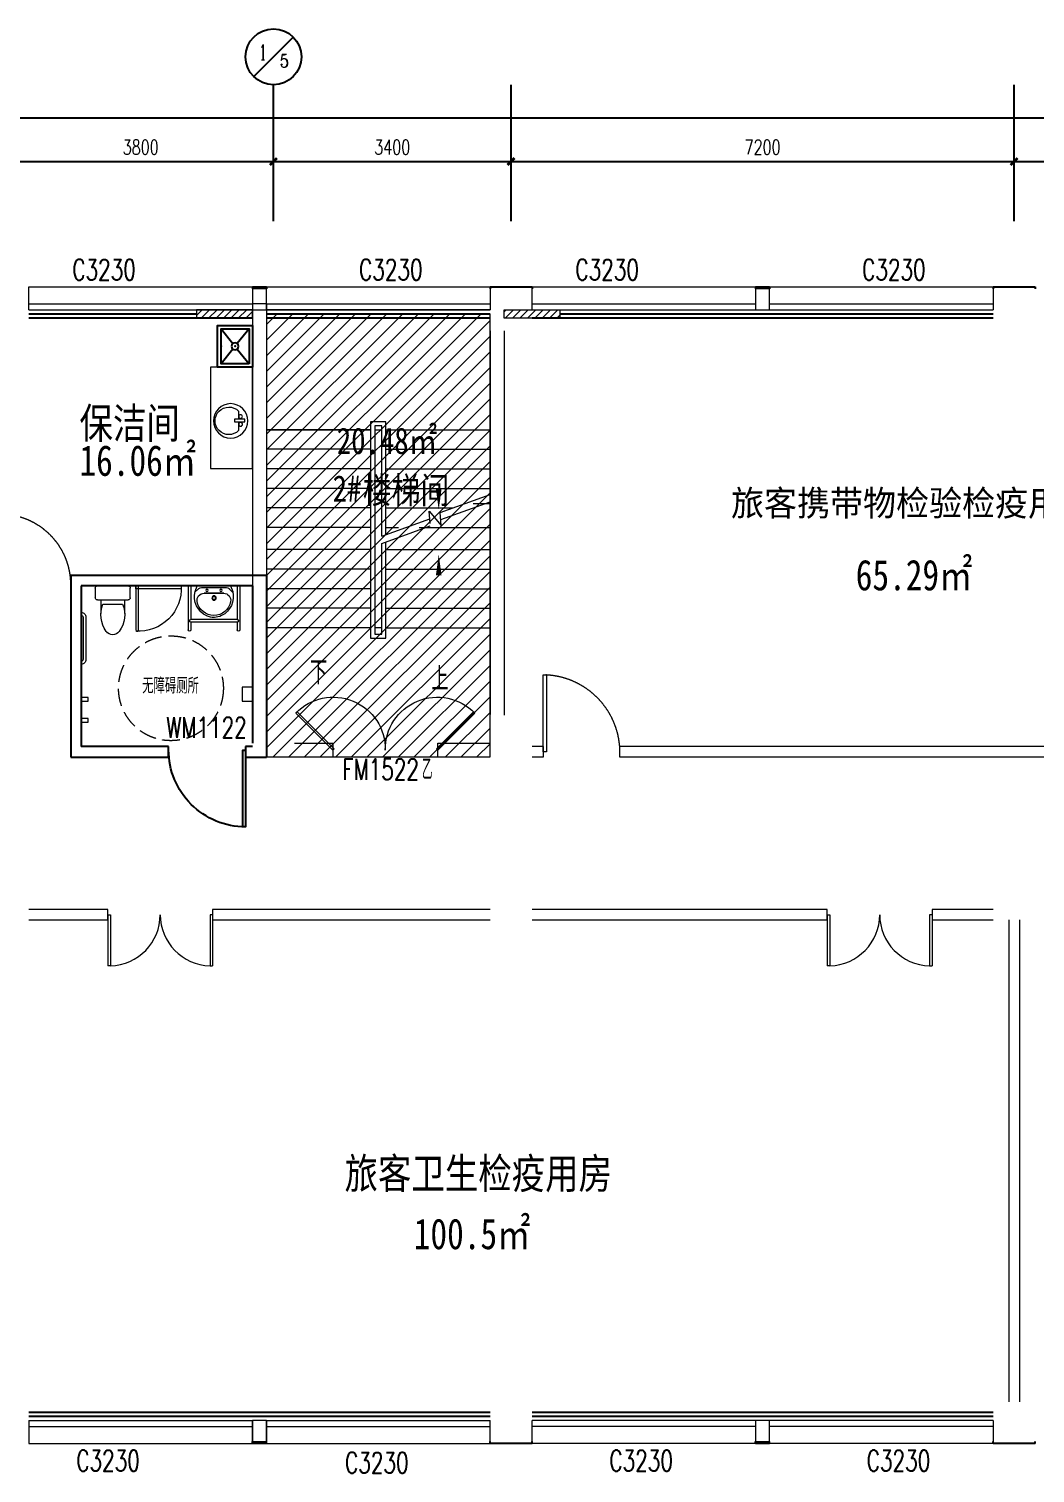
# Model space of a CAD drawing. Header units: millimetres. Extents: x 164760 to 3716174, y -1766400 to 11969.
# Drawn here: x 3643086 to 3657486, y -1652265 to -1631588 of the extents above; entities that cross this region are included whole.
import ezdxf
from ezdxf.enums import TextEntityAlignment as Align

# ---------------------------------------------------------------- set-up
doc = ezdxf.new("R2010")
doc.units = ezdxf.units.MM
doc.header["$LTSCALE"] = 1000
doc.linetypes.add('HIDDEN', pattern=[0.375, 0.25, -0.125, 0, 0])
doc.linetypes.add('Toilet$0$DASH', pattern=[0.35, 0.25, -0.1])
doc.layers.get('0').update_dxf_attribs({"color": 253, "linetype": 'CONTINUOUS'})
doc.layers.get('Defpoints').update_dxf_attribs({"color": 250, "linetype": 'CONTINUOUS', "lineweight": 0})
for name, color, linetype in [('3', 253, 'CONTINUOUS'), ('AXIS', 253, 'CONTINUOUS'), ('AXIS_TEXT', 253, 'CONTINUOUS'), ('DIM_SYMB', 253, 'CONTINUOUS'), ('FC-Text Annotation', 253, 'CONTINUOUS'), ('LVTRY', 253, 'CONTINUOUS'), ('PUB_TEXT', 253, 'CONTINUOUS'), ('SURFACE', 253, 'CONTINUOUS'), ('WINDOW_TEXT', 253, 'CONTINUOUS'), ('ZJ', 253, 'CONTINUOUS'), ('建-墙', 253, 'CONTINUOUS'), ('建-门', 253, 'CONTINUOUS')]:
    doc.layers.add(name, color=color, linetype=linetype)
for name, color, linetype, lineweight in [('A-FLOR-SPCL', 253, 'CONTINUOUS', 18), ('DOOR【门】', 253, 'CONTINUOUS', 0), ('FF-Text【平面文字】', 253, 'CONTINUOUS', 0), ('RC-Hatch【天花填充】', 253, 'CONTINUOUS', 0), ('RC-Text【天花文字】', 253, 'CONTINUOUS', 0), ('STAIR', 253, 'CONTINUOUS', 0), ('WALL', 253, 'CONTINUOUS', 0), ('Wall【墙体】', 253, 'CONTINUOUS', 0), ('Wall【新建墙】', 253, 'CONTINUOUS', 0), ('WINDOW', 253, 'CONTINUOUS', 0), ('Xline【辅助线】', 253, 'CONTINUOUS', 0), ('建-洁具', 253, 'CONTINUOUS', 5)]:
    doc.layers.add(name, color=color, linetype=linetype, lineweight=lineweight)
doc.styles.add('_TCH_AXIS', font='COMPLEX', dxfattribs={"bigfont": 'GBCBIG'})
doc.styles.add('_TCH_DIM', font='SIMPLEX', dxfattribs={"bigfont": 'GBCBIG'})
doc.styles.add('_TCH_DIM_T3', font='SIMPLEX', dxfattribs={"width": 0.705882, "bigfont": 'GBCBIG'})
doc.styles.add('_TCH_WINDOW', font='SIMPLEX', dxfattribs={"bigfont": 'GBCBIG'})
doc.styles.add('DIM_FONT', font='SIMPLEX', dxfattribs={"width": 0.7, "bigfont": 'GBCBIG'})
doc.styles.get("Standard").update_dxf_attribs({"font": 'GBENOR', "bigfont": 'GBCBIG'})
doc.styles.add('Toilet$0$Are-Tiol-L2$0$dim_font', font='zjdz-s.shx', dxfattribs={"width": 0.7, "bigfont": 'zjdz.shx'})
doc.styles.add('宋体', font='', dxfattribs={"width": 0.7})
doc.styles.add('文字', font='')
doc.styles.get('宋体').set_extended_font_data('SimSun')
doc.styles.get('文字').set_extended_font_data('SimSun')
doc.dimstyles.new('_TCH_ARCH&&100', dxfattribs={"dimtxt": 212.5, "dimasz": 100, "dimexe": 250, "dimexo": 300, "dimgap": 100, "dimtad": 1, "dimdec": 0, "dimzin": 0, "dimdsep": 46, "dimtxsty": '_TCH_DIM_T3', "dimblk": 'ARCHTICK', "dimcen": 0.09, "dimclrt": 7, "dimazin": 2, "dimtfac": 1, "dimtdec": 0, "dimtix": 1, "dimtmove": 2, "dimatfit": 3, "dimtolj": 1, "dimtzin": 0, "dimarcsym": 0})
pattern_1 = [(45, (1154937.9, -235632.184), (-53.0330086, 53.0330086), [])]

# ---------------------------------------------------------------- blocks, each defined once
blk = doc.blocks.new('_ArchTick')
at = {"color": 2, "linetype": 'ByBlock', "const_width": 0.4}
blk.add_lwpolyline([(-0.5, -0.5), (0.5, 0.5)], dxfattribs=at)
blk = doc.blocks.new('*D364')
at = {"layer": 'AXIS', "color": 0, "lineweight": -2, "transparency": 16777216}
for p, q in [((3657186, -1634343), (3657186, -1633237)), ((3664386, -1634343), (3664386, -1633237)), ((3657186, -1633487), (3664386, -1633487))]:
    blk.add_line(p, q, dxfattribs=at)
at = {"layer": 'Defpoints', "color": 0, "transparency": 16777216}
for p in [(3664386, -1633487), (3657186, -1634643), (3664386, -1634643)]:
    blk.add_point(p, dxfattribs=at)
at = {"layer": 'AXIS', "color": 0, "lineweight": -2, "transparency": 16777216, "xscale": 100, "yscale": 100, "zscale": 100, "rotation": 180}
blk.add_blockref('_ArchTick', (3657186, -1633487), dxfattribs=at)
at = {"layer": 'AXIS', "color": 0, "lineweight": -2, "transparency": 16777216, "xscale": 100, "yscale": 100, "zscale": 100}
blk.add_blockref('_ArchTick', (3664386, -1633487), dxfattribs=at)
at = {"layer": 'AXIS', "color": 7, "transparency": 16777216, "insert": (3660786, -1633281), "char_height": 212.5, "attachment_point": 5, "style": '_TCH_DIM_T3'}
blk.add_mtext('\\A1;7200', dxfattribs=at)
blk = doc.blocks.new('*D365')
at = {"layer": 'AXIS', "color": 0, "lineweight": -2, "transparency": 16777216}
for p, q in [((3649986, -1634343), (3649986, -1633237)), ((3657186, -1634343), (3657186, -1633237)), ((3649986, -1633487), (3657186, -1633487))]:
    blk.add_line(p, q, dxfattribs=at)
at = {"layer": 'Defpoints', "color": 0, "transparency": 16777216}
for p in [(3657186, -1633487), (3649986, -1634643), (3657186, -1634643)]:
    blk.add_point(p, dxfattribs=at)
at = {"layer": 'AXIS', "color": 0, "lineweight": -2, "transparency": 16777216, "xscale": 100, "yscale": 100, "zscale": 100, "rotation": 180}
blk.add_blockref('_ArchTick', (3649986, -1633487), dxfattribs=at)
at = {"layer": 'AXIS', "color": 0, "lineweight": -2, "transparency": 16777216, "xscale": 100, "yscale": 100, "zscale": 100}
blk.add_blockref('_ArchTick', (3657186, -1633487), dxfattribs=at)
at = {"layer": 'AXIS', "color": 7, "transparency": 16777216, "insert": (3653586, -1633281), "char_height": 212.5, "attachment_point": 5, "style": '_TCH_DIM_T3'}
blk.add_mtext('\\A1;7200', dxfattribs=at)
blk = doc.blocks.new('*D366')
at = {"layer": 'AXIS', "color": 0, "lineweight": -2, "transparency": 16777216}
for p, q in [((3646586, -1634343), (3646586, -1633237)), ((3649986, -1634343), (3649986, -1633237)), ((3646586, -1633487), (3649986, -1633487))]:
    blk.add_line(p, q, dxfattribs=at)
at = {"layer": 'Defpoints', "color": 0, "transparency": 16777216}
for p in [(3649986, -1633487), (3646586, -1634643), (3649986, -1634643)]:
    blk.add_point(p, dxfattribs=at)
at = {"layer": 'AXIS', "color": 0, "lineweight": -2, "transparency": 16777216, "xscale": 100, "yscale": 100, "zscale": 100, "rotation": 180}
blk.add_blockref('_ArchTick', (3646586, -1633487), dxfattribs=at)
at = {"layer": 'AXIS', "color": 0, "lineweight": -2, "transparency": 16777216, "xscale": 100, "yscale": 100, "zscale": 100}
blk.add_blockref('_ArchTick', (3649986, -1633487), dxfattribs=at)
at = {"layer": 'AXIS', "color": 7, "transparency": 16777216, "insert": (3648286, -1633281), "char_height": 212.5, "attachment_point": 5, "style": '_TCH_DIM_T3'}
blk.add_mtext('\\A1;3400', dxfattribs=at)
blk = doc.blocks.new('*D367')
at = {"layer": 'AXIS', "color": 0, "lineweight": -2, "transparency": 16777216}
for p, q in [((3642786, -1634343), (3642786, -1633237)), ((3646586, -1634343), (3646586, -1633237)), ((3642786, -1633487), (3646586, -1633487))]:
    blk.add_line(p, q, dxfattribs=at)
at = {"layer": 'Defpoints', "color": 0, "transparency": 16777216}
for p in [(3646586, -1633487), (3642786, -1634643), (3646586, -1634643)]:
    blk.add_point(p, dxfattribs=at)
at = {"layer": 'AXIS', "color": 0, "lineweight": -2, "transparency": 16777216, "xscale": 100, "yscale": 100, "zscale": 100, "rotation": 180}
blk.add_blockref('_ArchTick', (3642786, -1633487), dxfattribs=at)
at = {"layer": 'AXIS', "color": 0, "lineweight": -2, "transparency": 16777216, "xscale": 100, "yscale": 100, "zscale": 100}
blk.add_blockref('_ArchTick', (3646586, -1633487), dxfattribs=at)
at = {"layer": 'AXIS', "color": 7, "transparency": 16777216, "insert": (3644686, -1633281), "char_height": 212.5, "attachment_point": 5, "style": '_TCH_DIM_T3'}
blk.add_mtext('\\A1;3800', dxfattribs=at)
blk = doc.blocks.new('*D357')
at = {"layer": 'AXIS', "color": 0, "lineweight": -2, "transparency": 16777216}
for p, q in [((3613686, -1634382), (3613686, -1632612)), ((3707886, -1634382), (3707886, -1632612)), ((3613686, -1632862), (3707886, -1632862))]:
    blk.add_line(p, q, dxfattribs=at)
at = {"layer": 'Defpoints', "color": 0, "transparency": 16777216}
for p in [(3707886, -1632862), (3613686, -1634682), (3707886, -1634682)]:
    blk.add_point(p, dxfattribs=at)
at = {"layer": 'AXIS', "color": 0, "lineweight": -2, "transparency": 16777216, "xscale": 100, "yscale": 100, "zscale": 100, "rotation": 180}
blk.add_blockref('_ArchTick', (3613686, -1632862), dxfattribs=at)
at = {"layer": 'AXIS', "color": 0, "lineweight": -2, "transparency": 16777216, "xscale": 100, "yscale": 100, "zscale": 100}
blk.add_blockref('_ArchTick', (3707886, -1632862), dxfattribs=at)
at = {"layer": 'AXIS', "color": 7, "transparency": 16777216, "insert": (3660786, -1632656), "char_height": 212.5, "attachment_point": 5, "style": '_TCH_DIM_T3'}
blk.add_mtext('\\A1;94200', dxfattribs=at)
blk = doc.blocks.new('$WINLIB2D$00000004')
for p, q in [((-0.5, 0.5), (0.5, 0.5)), ((-0.5, 0.5), (-0.5, -0.5)), ((0.5, -0.5), (0.5, 0.5)), ((-0.5, 0.2406), (0.5, 0.2406)), ((-0.5, -0.5), (0.5, -0.5))]:
    blk.add_line(p, q)
blk = doc.blocks.new('$DorLib2D$00000002')
for p, q in [((-0.5, 0), (-0.5, 0.4875)), ((-0.475, 0.4875), (-0.5, 0.4875)), ((-0.475, 0), (-0.475, 0.4875)), ((0.475, 0), (0.475, 0.4875)), ((0.475, 0.4875), (0.5, 0.4875)), ((0.5, 0), (0.5, 0.4875)), ((-0.5, 0), (-0.475, 0)), ((0.5, 0), (0.475, 0))]:
    blk.add_line(p, q)
at = {"lineweight": 13}
for centre, start, end in [((-0.4875, 0), 0, 88.53072), ((0.4875, 0), 91.46928, 180)]:
    blk.add_arc(centre, 0.4875, start, end, dxfattribs=at)
blk = doc.blocks.new('DOOR_D01')
at = {"layer": 'DOOR【门】'}
blk.add_lwpolyline([(-0.456, 1), (-0.456, 0), (-0.5, 0), (-0.5, 1)], close=True, dxfattribs=at)
at = {"layer": 'DOOR【门】', "color": 8, "linetype": 'HIDDEN', "ltscale": 15}
blk.add_arc((-0.511, -0.01), 1.011, 0.5915, 87.4664, dxfattribs=at)
blk = doc.blocks.new('$lvtry$00000191')
at = {"color": 0}
for p, q in [((-250, -50, 0), (-39, -219, 0)), ((39, -219, 0), (250, -50, 0)), ((-250, -450, 0), (-39, -281, 0)), ((39, -281, 0), (250, -450, 0))]:
    blk.add_line(p, q, dxfattribs=at)
at = {"color": 0, "elevation": 0}
for points in [[(300, -500), (300, 0), (-300, 0), (-300, -500)], [(250, -450), (250, -50), (-250, -50), (-250, -450)]]:
    blk.add_lwpolyline(points, close=True, dxfattribs=at)
at = {"color": 0}
blk.add_circle((0, -250, 0), 50, dxfattribs=at)
for p in [(0, -50, 0), (0, -250, 0)]:
    blk.add_point(p, dxfattribs=at)
blk = doc.blocks.new('M_E33IEP')
for p, q in [((44, -21), (44, 20)), ((44, 20), (194, 20)), ((135, 135), (135, 20)), ((194, 20), (194, -21)), ((194, -21), (44, -21)), ((135, -21), (135, -144))]:
    blk.add_line(p, q)
for centre, radius in [((248, -5), 246), ((106, 56), 26.7), ((105, -55), 26.7)]:
    blk.add_circle(centre, radius)
blk.add_arc((274, -5), 197, 225.2527, 134.7473)
at = {"style": 'DIM_FONT', "width": 0.8, "flags": 9}
for tag in ['XSIZE', 'YSIZE']:
    blk.add_attdef(tag, (0, 0), '', height=0.5, dxfattribs=at)
at = {"width": 0.8, "flags": 9}
for tag in ['XSIZE', 'YSIZE']:
    blk.add_attdef(tag, (2, -251), '', height=150, dxfattribs=at)
blk = doc.blocks.new('海龙0430112171')
at = {"layer": 'Wall【墙体】', "color": 6}
for p, q in [((-1900, 6000), (-1900, 150)), ((-1750, 6000), (-1750, 2550)), ((-1700, 2550), (-1750, 2550)), ((-1700, 2400), (-1750, 2400)), ((-1750, 2400), (-1750, 0))]:
    blk.add_line(p, q, dxfattribs=at)
blk.add_lwpolyline([(-1700, 2550), (-1700, 2400)], dxfattribs=at)
at = {"layer": '建-洁具'}
blk.add_lwpolyline([(1300, 5580), (1300, 4131), (1900, 4131), (1900, 5580)], close=True, dxfattribs=at)
at = {"xscale": 1000, "yscale": 1000, "zscale": 1000}
blk.add_blockref('DOOR_D01', (-1200, 2475), dxfattribs=at)
at = {"layer": 'LVTRY', "xscale": -1, "rotation": 90}
blk.add_blockref('$lvtry$00000191', (1400, 5880, 0), dxfattribs=at)
at = {"layer": '建-洁具', "xscale": -1, "rotation": 0.0003750859142482}
blk.add_blockref('M_E33IEP', (1835, 4818), dxfattribs=at)
at = {"layer": 'FC-Text Annotation', "style": '文字', "width": 0.8}
for s, p in [('保洁间', (-576, 4560)), ('16.06㎡', (-577, 4026))]:
    blk.add_text(s, height=438.6, dxfattribs=at).set_placement(p)
blk = doc.blocks.new('海龙0506173763')
at = {"layer": 'Xline【辅助线】'}
for points in [[(-733, 17), (-750, 0), (-1280, 530), (-1263, 547)], [(733, 17), (750, 0), (1280, 530), (1263, 547)]]:
    blk.add_lwpolyline(points, close=True, dxfattribs=at)
at = {"layer": 'Xline【辅助线】', "color": 8}
for centre, start, end in [((-745, 12), 359.1011, 135.9107), ((745, 12), 44.0893, 180.8989)]:
    blk.add_arc(centre, 745, start, end, dxfattribs=at)
blk = doc.blocks.new('海龙0506194425')
at = {"layer": 'WALL'}
for p, q in [((-650, 200), (-1400, 200)), ((-1400, 0), (-650, 0)), ((-650, 0), (-650, 200)), ((1400, 200), (850, 200)), ((850, 200), (850, 0)), ((850, 0), (1400, 0))]:
    blk.add_line(p, q, dxfattribs=at)
at = {"layer": 'Xline【辅助线】'}
blk.add_blockref('海龙0506173763', (100, 100), dxfattribs=at)
blk = doc.blocks.new('海龙0506194634')
at = {"layer": 'Xline【辅助线】', "xscale": -1}
blk.add_blockref('海龙0506194425', (0, 325), dxfattribs=at)
at = {"layer": 'WINDOW_TEXT', "style": '_TCH_WINDOW', "width": 0.705882}
for s, height, p in [('FM1522', 297.5, (-715, 0)), ('乙', 298, (425, 0))]:
    blk.add_text(s, height=height, dxfattribs=at).set_placement(p)
blk = doc.blocks.new('Toilet$0$Are-Tiol-L2$0$_E24TTP')
for p, q in [((-170, 200), (-170, 395)), ((-140, 260), (140, 260)), ((170, 200), (170, 395)), ((-250, 30), (-250, 170)), ((-220, 200), (220, 200)), ((220, 0), (-220, 0)), ((250, 170), (250, 30))]:
    blk.add_line(p, q)
for centre, radius, start, end in [((227, 413), 398, 143.3619, 202.5495), ((0, 590), 110, 33.4509, 146.5491), ((-227, 413), 398, 337.4505, 36.6381), ((-220, 170), 30, 90, 180), ((-220, 30), 30, 180, 270), ((220, 170), 30, 0, 90), ((220, 30), 30, 270, 0)]:
    blk.add_arc(centre, radius, start, end)
at = {"style": 'Toilet$0$Are-Tiol-L2$0$dim_font', "width": 0.8, "flags": 9}
for tag in ['XSIZE', 'YSIZE']:
    blk.add_attdef(tag, (0, 0), '', height=0.5, dxfattribs=at)
blk = doc.blocks.new('Toilet$0$Are-Tiol-L2$0$asdassdf')
at = {"color": 0}
for p, q in [((5705, -41085, 0), (5095, -41085, 0)), ((5705, -41125, 0), (5095, -41125, 0))]:
    blk.add_line(p, q, dxfattribs=at)
at = {"color": 0, "elevation": 0}
blk.add_lwpolyline([(6110, -40370), (6150, -40370), (6150, -39721), (6110, -39721)], close=True, dxfattribs=at)
at = {"color": 0, "extrusion": (9.64373e-10, -1.24481e-09, 1), "elevation": 0}
blk.add_lwpolyline([(6150, -40370), (5520, -40370, -1), (5520, -40330), (6150, -40330)], format="xyb", dxfattribs=at)
at = {"color": 0}
for centre, radius, start, end in [((6111, -40331, 0), 611, 86.3557, 183.7594), ((5095, -41150, 0), 65, 89.9985, 179.9995), ((5095, -41150, 0), 25, 89.9985, 179.9995), ((5705, -41150, 0), 65, 359.9995, 90.0004), ((5705, -41150, 0), 25, 359.9995, 90.0004)]:
    blk.add_arc(centre, radius, start, end, dxfattribs=at)
at = {"color": 0, "ltscale": 500, "extrusion": (9.64373e-10, -1.24481e-09, 1), "rotation": 89.99949117758725}
blk.add_blockref('Toilet$0$Are-Tiol-L2$0$_E24TTP', (6150, -40700, 0), dxfattribs=at)
blk = doc.blocks.new('Toilet$0$ARE-TOIL-L2$0$ARE-TOIL-L1$0$ARE-TOIL-L1$0$ARE-TOIL-L1$0$$lvtry$00000016-flat-2')
at = {"layer": 'A-FLOR-SPCL'}
for p, q in [((-119, 185), (-194, 216)), ((-92, 222), (-177, 219)), ((90, -220), (-93, 221)), ((-93, 221), (90, -220)), ((-45, -171), (-153, 90)), ((-153, 90), (-45, -171)), ((46, -174), (-91, 158)), ((47, -211), (19, -286)), ((29, -280), (92, -222))]:
    blk.add_line(p, q, dxfattribs=at)
for centre, radius in [((-100, 68), 16.3), ((-162, -64), 31.6), ((-162, -64), 23), ((-23, -117), 16.3)]:
    blk.add_circle(centre, radius, dxfattribs=at)
for centre, radius, start, end in [((-131, -85), 307, 98.671, 175.432), ((-167, -69), 243, 123.0561, 281.9356), ((-245, 51), 100, 22.4959, 123.0561), ((-138, 139), 50, 22.4959, 67.9352), ((-187, -78), 250, 176.033, 226.6888), ((-153, -32), 307, 205.9023, 205.9069), ((-137, -209), 100, 281.9356, 22.4959), ((0, -194), 50, 339.3149, 22.4959), ((-153, -32), 307, 227.7662, 306.3207)]:
    blk.add_arc(centre, radius, start, end, dxfattribs=at)
blk = doc.blocks.new('Toilet$0$ARE-TOIL-L2$0$A$C6F683E22')
at = {"layer": 'A-FLOR-SPCL'}
for p, q in [((0, 0), (-630, 0)), ((-520, -40), (-630, -40)), ((-520, -40), (-520, -700)), ((0, -40), (-480, -40)), ((-480, -40), (-480, -700)), ((-520, -700), (-630, -700)), ((0, -740), (-630, -740)), ((0, -700), (-480, -700))]:
    blk.add_line(p, q, dxfattribs=at)
for centre, start, end in [((-630, -20), 90, 270), ((-500, -40), 0, 180), ((-630, -720), 90, 270), ((-500, -700), 180, 0)]:
    blk.add_arc(centre, 20, start, end, dxfattribs=at)
at = {"layer": 'A-FLOR-SPCL', "rotation": 337.5000008382454}
blk.add_blockref('Toilet$0$ARE-TOIL-L2$0$ARE-TOIL-L1$0$ARE-TOIL-L1$0$ARE-TOIL-L1$0$$lvtry$00000016-flat-2', (1, -372), dxfattribs=at)
blk = doc.blocks.new('*U63')
at = {"color": 0}
blk.add_lwpolyline([(550, 0), (550, 1100), (510, 1100), (510, 0)], close=True, dxfattribs=at)
blk.add_arc((550, 0), 1100, 90, 180, dxfattribs=at)
blk = doc.blocks.new('*U62')
at = {"color": 0, "xscale": 0.0009090909090909, "yscale": 0.0009090909090909, "zscale": 0.0009090909090909}
blk.add_blockref('*U63', (0, 0), dxfattribs=at)
blk = doc.blocks.new('A$C11fc8e7b')
at = {"layer": 'A-FLOR-SPCL'}
blk.add_lwpolyline([(2600, 2000), (2450, 2000), (2450, 1800), (2600, 1800)], dxfattribs=at)
for points in [[(150, 1801), (250, 1801), (250, 1851), (150, 1851)], [(150, 1501), (250, 1501), (250, 1551), (150, 1551)]]:
    blk.add_lwpolyline(points, close=True, dxfattribs=at)
at = {"layer": 'A-FLOR-SPCL', "linetype": 'Toilet$0$DASH'}
blk.add_circle((1433, 1984), 750, dxfattribs=at)
at = {"layer": '建-墙'}
for p, q in [((0, 3600), (0, 1000)), ((2800, 3600), (0, 3600)), ((2800, 3600), (2800, 1000)), ((150, 3450), (150, 1150)), ((2600, 3450), (150, 3450)), ((2600, 3450), (2600, 1200)), ((1400, 1150), (150, 1150)), ((1400, 1000), (1400, 1150)), ((2600, 1150), (2500, 1150)), ((2500, 1150), (2500, 1000)), ((0, 1000), (1400, 1000)), ((2500, 1000), (2800, 1000))]:
    blk.add_line(p, q, dxfattribs=at)
at = {"layer": 'A-FLOR-SPCL', "extrusion": (1.17824e-06, 2.4517e-08, 1), "xscale": -1, "rotation": 270.001018975459}
blk.add_blockref('Toilet$0$ARE-TOIL-L2$0$A$C6F683E22', (2419, 3450, 0), dxfattribs=at)
at = {"layer": 'A-FLOR-SPCL', "extrusion": (2.57334e-05, 7.0698e-05, 1), "xscale": -1, "rotation": 269.9989812391429}
blk.add_blockref('Toilet$0$Are-Tiol-L2$0$asdassdf', (41300, -2701, 0), dxfattribs=at)
at = {"layer": '建-门', "xscale": -1100, "yscale": 1100, "zscale": 199.9999999999989, "rotation": 179.9999999973677}
blk.add_blockref('*U62', (1950, 1100), dxfattribs=at)
at = {"layer": 'ZJ'}
blk.add_text('无障碍厕所', height=225, dxfattribs=at).set_placement((1022, 1908))
blk = doc.blocks.new('海龙_0918170568')
at = {"layer": 'Xline【辅助线】'}
h = blk.add_hatch(dxfattribs=at)
h.set_pattern_fill('ANSI31', color=256, scale=100)
h.set_pattern_definition([(45, (-2506247.97, 1239073.4), (-112.2532015, 112.2532015), [])])
h.paths.add_polyline_path([(-14300, -141141.9), (-11100, -141141.9), (-11100, -134801.4), (-14300, -134801.4)])
at = {"layer": 'A-FLOR-SPCL'}
blk.add_lwpolyline([(-14300, -141141.9), (-11100, -141141.9), (-11100, -134801.4), (-14300, -134801.4)], close=True, dxfattribs=at)
at = {"layer": 'DIM_SYMB'}
for points in [[(-13580, -139718.4, 0, 0, 0), (-13580, -135596.8, 0, 0, 0), (-11835, -135596.8, 0, 0, 0), (-11835, -137606.8, 0, 80, 0), (-11835, -137306.8, 0, 0, 0)], [(-11835, -139742.7, 0, 0, 0), (-11835, -138239.6, 0, 80, 0), (-11835, -138539.6, 0, 0, 0)]]:
    blk.add_lwpolyline(points, format="xyseb", dxfattribs=at)
at = {"layer": 'STAIR'}
for p, q in [((-14300, -134741.4), (-14300, -136391.4)), ((-11100, -136391.4), (-11100, -135041.4)), ((-14300, -136391.4), (-14300, -139191.4)), ((-12809.5, -136456.9), (-14300, -136456.9)), ((-14300, -136456.9), (-12809.5, -136456.9)), ((-12590.5, -136343), (-12809.5, -136343)), ((-12809.5, -136343), (-12809.5, -139443)), ((-12650.5, -136403), (-12749.5, -136403)), ((-12749.5, -136403), (-12749.5, -139383)), ((-12749.5, -136456.9), (-12650.5, -136456.9)), ((-12650.5, -137979.8), (-12650.5, -136403)), ((-12590.5, -137958.2), (-12590.5, -136343)), ((-12590.5, -136456.9), (-11100, -136456.9)), ((-12590.5, -136456.9), (-11100, -136456.9)), ((-11100, -137318.3), (-11100, -136391.4)), ((-12749.5, -136493), (-12749.5, -139293)), ((-12650.5, -137979.8), (-12650.5, -136493)), ((-12809.5, -136736.9), (-14300, -136736.9)), ((-12590.5, -136736.9), (-11100, -136736.9)), ((-12809.5, -137016.9), (-14300, -137016.9)), ((-12590.5, -137016.9), (-11100, -137016.9)), ((-12809.5, -137296.9), (-14300, -137296.9)), ((-12590.5, -137296.9), (-11100, -137296.9)), ((-11813.9, -137641.6), (-11100, -137383.7)), ((-11805.1, -137744.7), (-11100, -137490)), ((-11100, -139191.4), (-11100, -137424.6)), ((-12809.5, -137576.9), (-14300, -137576.9)), ((-12590.5, -137576.9), (-11634.8, -137576.9)), ((-11955.4, -137799), (-11970.5, -137621.2)), ((-11970.5, -137621.2), (-11798.1, -137827.6)), ((-11798.1, -137827.6), (-11813.9, -137641.6)), ((-11340.4, -137511.4), (-11100, -137511.4)), ((-12809.5, -137856.9), (-14300, -137856.9)), ((-12650.5, -137979.8), (-11964.1, -137732)), ((-12650.5, -138086.2), (-11955.4, -137835.1)), ((-12590.5, -137856.9), (-12410.1, -137856.9)), ((-12115.7, -137856.9), (-11100, -137856.9)), ((-12650.5, -139293), (-12650.5, -138086.2)), ((-12650.5, -139383), (-12650.5, -138086.2)), ((-12590.5, -139443), (-12590.5, -138064.5)), ((-12809.5, -138173), (-14300, -138173)), ((-12590.5, -138173), (-11100, -138173)), ((-12809.5, -138453), (-14300, -138453)), ((-12590.5, -138453), (-11100, -138453)), ((-12809.5, -138733), (-14300, -138733)), ((-12590.5, -138733), (-11100, -138733)), ((-12809.5, -139013), (-14300, -139013)), ((-12590.5, -139013), (-11100, -139013)), ((-12809.5, -139293), (-14300, -139293)), ((-12650.5, -139293), (-12749.5, -139293)), ((-12590.5, -139293), (-11100, -139293)), ((-12809.5, -139443), (-12590.5, -139443)), ((-12749.5, -139383), (-12650.5, -139383))]:
    blk.add_line(p, q, dxfattribs=at)
at = {"layer": 'WALL'}
for p, q in [((-14500, -134653.9), (-14500, -140441.4)), ((-14300, -134653.9), (-14300, -140441.4)), ((-11100, -135041.4), (-11100, -140534.6)), ((-10900, -135041.4), (-10900, -140543))]:
    blk.add_line(p, q, dxfattribs=at)
at = {"layer": 'Wall【墙体】', "color": 6}
for p, q in [((-10341.4, -140993), (-10500, -140993)), ((-10341.4, -140993), (-10341.4, -141143)), ((-1413.7, -140993), (-9244.7, -140993)), ((-9241.4, -141143), (-9241.4, -140993)), ((-10341.4, -141143), (-10500, -141143)), ((-1413.7, -141143), (-9243.2, -141143)), ((-16570.2, -143325.3), (-17700, -143325.3)), ((-17700, -143475.3), (-16570.2, -143475.3)), ((-16570.2, -143475.3), (-16570.2, -143325.3)), ((-11100, -143325.3), (-15070.2, -143325.3)), ((-15070.2, -143325.3), (-15070.2, -143475.3)), ((-15070.2, -143475.3), (-11100, -143475.3)), ((-6274.4, -143325.3), (-10500, -143325.3)), ((-10500, -143475.3), (-6274.4, -143475.3)), ((-6274.4, -143475.3), (-6274.4, -143325.3)), ((-3900, -143325.3), (-4774.4, -143325.3)), ((-4774.4, -143325.3), (-4774.4, -143475.3)), ((-4774.4, -143475.3), (-3900, -143475.3)), ((-3675, -143475.3), (-3675, -150375.3)), ((-3525, -143475.3), (-3525, -150375.3))]:
    blk.add_line(p, q, dxfattribs=at)
blk.add_blockref('A$C11fc8e7b', (-17100, -142143))
at = {"xscale": 1100, "yscale": 1100, "zscale": 1100}
blk.add_blockref('DOOR_D01', (-9791.4, -141068), dxfattribs=at)
at = {"layer": 'WINDOW', "xscale": 1500, "yscale": 1500, "zscale": -1500, "rotation": 180}
for p in [(-15820.2, -143400.3), (-5524.4, -143400.3)]:
    blk.add_blockref('$DorLib2D$00000002', p, dxfattribs=at)
at = {"layer": 'Xline【辅助线】'}
for name, p in [('海龙0430112171', (-16399.9, -141143)), ('海龙0506194634', (-12500, -141468))]:
    blk.add_blockref(name, p, dxfattribs=at)
at = {"layer": 'FC-Text Annotation', "style": '文字', "width": 0.8}
for s, p in [('65.29㎡', (-5867.4, -138756.4)), ('旅客卫生检疫用房', (-13183.1, -147324.5)), ('100.5㎡', (-12192.5, -148189.1))]:
    blk.add_text(s, height=438.58, dxfattribs=at).set_placement(p)
at = {"layer": 'FF-Text【平面文字】', "style": '文字', "width": 0.95}
blk.add_text('旅客携带物检验检疫用房', height=364.552, dxfattribs=at).set_placement((-7652.2, -137689.9, 0))
at = {"layer": 'PUB_TEXT', "style": '宋体', "width": 0.8}
for s, p in [('20.48㎡', (-13293.3, -136804.5)), ('楼梯间', (-12920.9, -137510.4)), ('2#', (-13352.9, -137487.4))]:
    blk.add_text(s, height=377.64, dxfattribs=at).set_placement(p)
at = {"layer": 'PUB_TEXT', "color": 7, "style": '_TCH_DIM'}
for s, p in [('下', (-13674.9, -140103)), ('上', (-11939.3, -140192.7))]:
    blk.add_text(s, height=337.6, dxfattribs=at).set_placement(p)
at = {"layer": 'WINDOW_TEXT', "style": '_TCH_WINDOW', "width": 0.705882}
blk.add_text('WM1122', height=297.5, dxfattribs=at).set_placement((-15734.5, -140868.7))

msp = doc.modelspace()

# ---------------------------------------------------------------- hatches: boundary and pattern name
at = {"layer": 'RC-Hatch【天花填充】'}
h = msp.add_hatch(dxfattribs=at)
h.set_pattern_fill('ANSI31', color=251, scale=600, style=0)
h.set_pattern_definition(pattern_1)
h.paths.add_polyline_path([(3646285.9, -1635731.3), (3646285.9, -1635611.3), (3645485.9, -1635611.3), (3645485.9, -1635731.3)])
h = msp.add_hatch(dxfattribs=at)
h.set_pattern_fill('ANSI31', color=251, scale=600, style=0)
h.set_pattern_definition(pattern_1)
h.paths.add_polyline_path([(3649885.9, -1635731.3), (3649885.9, -1635611.3), (3650685.9, -1635611.3), (3650685.9, -1635731.3)])

# ---------------------------------------------------------------- linework, layer by layer
at = {"layer": '3'}
for p, q in [((3645485.9, -1635671.3), (3643085.9, -1635671.3)), ((3646285.9, -1635731.3), (3643085.9, -1635731.3)), ((3646285.9, -1635731.3), (3643085.9, -1635731.3)), ((3649685.9, -1635671.3), (3646485.9, -1635671.3)), ((3649685.9, -1635731.3), (3646485.9, -1635731.3)), ((3656885.9, -1635731.3), (3650285.9, -1635731.3)), ((3656885.9, -1635731.3), (3650285.9, -1635731.3)), ((3656885.9, -1635671.3), (3650685.9, -1635671.3))]:
    msp.add_line(p, q, dxfattribs=at)
for points in [[(3643085.9, -1651391.3), (3649685.9, -1651391.3)], [(3643085.9, -1651451.3), (3649685.9, -1651451.3)], [(3650285.9, -1651391.3), (3656885.9, -1651391.3)], [(3650285.9, -1651451.3), (3656885.9, -1651451.3)]]:
    msp.add_lwpolyline(points, dxfattribs=at)
at = {"layer": 'AXIS'}
for p, q in [((3646303, -1632271), (3646868.7, -1631705.3)), ((3646585.9, -1633985.3), (3646585.9, -1632388.2)), ((3649985.9, -1633985.3), (3649985.9, -1632388.2)), ((3657185.9, -1633985.3), (3657185.9, -1632388.2))]:
    msp.add_line(p, q, dxfattribs=at)
msp.add_circle((3646585.9, -1631988.2), 400, dxfattribs=at)
at = {"layer": 'STAIR'}
msp.add_line((3649685.9, -1635611.3), (3646485.9, -1635611.3), dxfattribs=at)
at = {"layer": 'SURFACE'}
for p, q in [((3646285.9, -1635281.3), (3646285.9, -1635311.3)), ((3646285.9, -1635281.3), (3646485.9, -1635281.3)), ((3646485.9, -1635281.3), (3646485.9, -1635311.3)), ((3649685.9, -1635281.3), (3649685.9, -1635311.3)), ((3649685.9, -1635281.3), (3649985.9, -1635281.3)), ((3649985.9, -1635281.3), (3650285.9, -1635281.3)), ((3650285.9, -1635281.3), (3650285.9, -1635311.3)), ((3653485.9, -1635281.3), (3653485.9, -1635311.3)), ((3653485.9, -1635281.3), (3653685.9, -1635281.3)), ((3653685.9, -1635281.3), (3653685.9, -1635311.3)), ((3656885.9, -1635281.3), (3656885.9, -1635311.3)), ((3656885.9, -1635281.3), (3657185.9, -1635281.3)), ((3657185.9, -1635281.3), (3657485.9, -1635281.3)), ((3657485.9, -1635281.3), (3657485.9, -1635311.3)), ((3646285.9, -1651841.3), (3646285.9, -1651811.3)), ((3646485.9, -1651841.3), (3646285.9, -1651841.3)), ((3646485.9, -1651841.3), (3646485.9, -1651811.3)), ((3649685.9, -1651841.3), (3649685.9, -1651811.3)), ((3649985.9, -1651841.3), (3649685.9, -1651841.3)), ((3650285.9, -1651841.3), (3649985.9, -1651841.3)), ((3650285.9, -1651841.3), (3650285.9, -1651811.3)), ((3653485.9, -1651841.3), (3653485.9, -1651811.3)), ((3653685.9, -1651841.3), (3653485.9, -1651841.3)), ((3653685.9, -1651841.3), (3653685.9, -1651811.3)), ((3656885.9, -1651841.3), (3656885.9, -1651811.3)), ((3657185.9, -1651841.3), (3656885.9, -1651841.3)), ((3657485.9, -1651841.3), (3657185.9, -1651841.3)), ((3657485.9, -1651841.3), (3657485.9, -1651811.3))]:
    msp.add_line(p, q, dxfattribs=at)
at = {"layer": 'WALL'}
for p, q in [((3646485.9, -1635311.3), (3646285.9, -1635311.3)), ((3646285.9, -1635311.3), (3646285.9, -1635611.3)), ((3646485.9, -1635611.3), (3646485.9, -1635311.3)), ((3653685.9, -1635311.3), (3653485.9, -1635311.3)), ((3653485.9, -1635311.3), (3653485.9, -1635611.3)), ((3653685.9, -1635611.3), (3653685.9, -1635311.3)), ((3646485.9, -1635523.8), (3646285.9, -1635523.8)), ((3646285.9, -1635611.3), (3646485.9, -1635611.3)), ((3653485.9, -1635611.3), (3653685.9, -1635611.3)), ((3646485.9, -1651511.3), (3646285.9, -1651511.3)), ((3646285.9, -1651511.3), (3646285.9, -1651811.3)), ((3646485.9, -1651811.3), (3646485.9, -1651511.3)), ((3653685.9, -1651511.3), (3653485.9, -1651511.3)), ((3653485.9, -1651511.3), (3653485.9, -1651811.3)), ((3653685.9, -1651811.3), (3653685.9, -1651511.3)), ((3646285.9, -1651811.3), (3646485.9, -1651811.3)), ((3653485.9, -1651811.3), (3653685.9, -1651811.3))]:
    msp.add_line(p, q, dxfattribs=at)
at = {"layer": 'Wall【新建墙】', "color": 4}
for points in [[(3646285.9, -1635731.3), (3646285.9, -1635611.3), (3645485.9, -1635611.3), (3645485.9, -1635731.3)], [(3649885.9, -1635731.3), (3649885.9, -1635611.3), (3650685.9, -1635611.3), (3650685.9, -1635731.3)]]:
    msp.add_lwpolyline(points, close=True, dxfattribs=at)

# ---------------------------------------------------------------- block references
at = {"layer": 'WINDOW'}
ref = msp.add_blockref('$WINLIB2D$00000004', (3644685.9, -1635446.3), dxfattribs=dict(at, xscale=3200, yscale=-330, zscale=3200))
ref.add_attrib('A', 'C3230', (3643707.4, -1635185), dxfattribs={"layer": 'WINDOW_TEXT', "height": 297.5, "style": '_TCH_WINDOW', "width": 0.705882})
ref = msp.add_blockref('$WINLIB2D$00000004', (3648085.9, -1635446.3), dxfattribs=dict(at, xscale=3200, yscale=-330, zscale=3200))
ref.add_attrib('A', 'C3230', (3647810.7, -1635185), dxfattribs={"layer": 'WINDOW_TEXT', "height": 297.5, "style": '_TCH_WINDOW', "width": 0.705882})
ref = msp.add_blockref('$WINLIB2D$00000004', (3651885.9, -1635446.3), dxfattribs=dict(at, xscale=3200, yscale=-330, zscale=3200))
ref.add_attrib('A', 'C3230', (3650907.4, -1635185), dxfattribs={"layer": 'WINDOW_TEXT', "height": 297.5, "style": '_TCH_WINDOW', "width": 0.705882})
ref = msp.add_blockref('$WINLIB2D$00000004', (3655285.9, -1635446.3), dxfattribs=dict(at, xscale=3200, yscale=-330, zscale=3200))
ref.add_attrib('A', 'C3230', (3655010.7, -1635185), dxfattribs={"layer": 'WINDOW_TEXT', "height": 297.5, "style": '_TCH_WINDOW', "width": 0.705882})
ref = msp.add_blockref('$WINLIB2D$00000004', (3644685.9, -1651676.3), dxfattribs=dict(at, xscale=-3200, yscale=-330, zscale=-3200, rotation=180))
ref.add_attrib('A', 'C3230', (3643764.6, -1652235), dxfattribs={"layer": 'WINDOW_TEXT', "height": 297.5, "style": '_TCH_WINDOW', "width": 0.705882})
ref = msp.add_blockref('$WINLIB2D$00000004', (3648085.9, -1651676.3), dxfattribs=dict(at, xscale=-3200, yscale=-330, zscale=-3200, rotation=180))
ref.add_attrib('A', 'C3230', (3647610.9, -1652265), dxfattribs={"layer": 'WINDOW_TEXT', "height": 297.5, "style": '_TCH_WINDOW', "width": 0.705882})
ref = msp.add_blockref('$WINLIB2D$00000004', (3651885.9, -1651676.3), dxfattribs=dict(at, xscale=3200, yscale=-330, zscale=3200, rotation=180))
ref.add_attrib('A', 'C3230', (3651393.7, -1652235), dxfattribs={"layer": 'WINDOW_TEXT', "height": 297.5, "style": '_TCH_WINDOW', "width": 0.705882})
ref = msp.add_blockref('$WINLIB2D$00000004', (3655285.9, -1651676.3), dxfattribs=dict(at, xscale=3200, yscale=-330, zscale=3200, rotation=180))
ref.add_attrib('A', 'C3230', (3655076.3, -1652235), dxfattribs={"layer": 'WINDOW_TEXT', "height": 297.5, "style": '_TCH_WINDOW', "width": 0.705882})

# ---------------------------------------------------------------- texts
at = {"layer": 'AXIS_TEXT', "color": 7, "style": '_TCH_AXIS'}
for s, height, p, p2 in [('1', 218.6, (3646386.6, -1632031.9), (3646480.3, -1632031.9)), ('5', 191.8, (3646678.5, -1632141.6), (3646806.3, -1632141.6))]:
    msp.add_text(s, height=height, dxfattribs=at).set_placement(p, p2, align=Align.FIT)

# ---------------------------------------------------------------- dimensions: what is measured, and where the dimension line sits
at = {"layer": 'AXIS'}
for p1, p2, distance, picture, middle in [((3613685.9, -1634682.2), (3707885.9, -1634682.2), 1819.8, '*D357', (3660785.9, -1632656.1)), ((3642785.9, -1634642.7), (3646585.9, -1634642.7), 1155.3, '*D367', (3644685.9, -1633281.1)), ((3646585.9, -1634642.7), (3649985.9, -1634642.7), 1155.3, '*D366', (3648285.9, -1633281.1)), ((3649985.9, -1634642.7), (3657185.9, -1634642.7), 1155.3, '*D365', (3653585.9, -1633281.1)), ((3657185.9, -1634642.7), (3664385.9, -1634642.7), 1155.3, '*D364', (3660785.9, -1633281.1))]:
    dim = msp.add_aligned_dim(p1=p1, p2=p2, distance=distance, dimstyle='_TCH_ARCH&&100', dxfattribs=at)
    dim.commit()
    dim.dimension.update_dxf_attribs({"geometry": picture, "text_midpoint": middle})

# ---------------------------------------------------------------- next in the draw order: block references
at = {"layer": 'RC-Text【天花文字】'}
msp.add_blockref('海龙_0918170568', (3660785.9, -1500869.8), dxfattribs=at)

doc.saveas('drawing.dxf')
